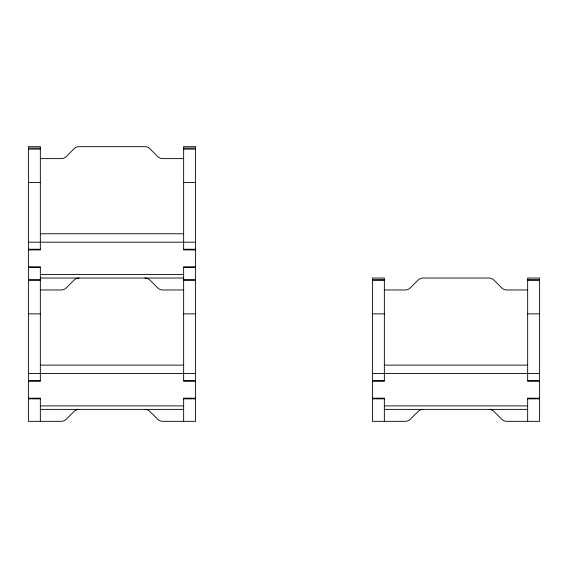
<?xml version="1.0" encoding="UTF-8"?>
<svg xmlns="http://www.w3.org/2000/svg" width="568" height="568" viewBox="0 0 568 568"><rect width="100%" height="100%" fill="white"/><g stroke="black" fill="none" stroke-linecap="round" stroke-linejoin="round"><path stroke-width="0.85" d="M28.4 148.099L40.342 148.099M183.641 148.099L195.584 148.099M28.4 149.107L40.342 149.107M183.641 149.107L195.584 149.107M40.342 158.614L61.237 158.614A7.207 7.207 0 0 0 66.335 156.498L74.053 148.78A7.207 7.207 0 0 1 79.151 146.672L144.833 146.672A7.207 7.207 0 0 1 149.931 148.78L157.648 156.498A7.207 7.207 0 0 0 162.746 158.614L183.641 158.614M28.4 182.491L40.342 182.491M183.641 182.491L195.584 182.491M40.342 233.76L183.641 233.76M28.4 242.202L195.584 242.202M28.4 249.245L40.342 249.245M183.641 249.245L195.584 249.245M28.4 249.92L40.342 249.92L40.342 146.672L28.4 146.672L28.4 421.328L61.237 421.328A7.207 7.207 0 0 0 66.335 419.22L74.053 411.502A7.207 7.207 0 0 1 79.151 409.386M195.584 249.92L183.641 249.92L183.641 146.672L195.584 146.672L195.584 421.328L162.746 421.328A7.207 7.207 0 0 1 157.648 419.22L149.931 411.502A7.207 7.207 0 0 0 144.833 409.386M28.4 266.811L40.342 266.811L40.342 381.284L28.4 381.284M195.584 266.811L183.641 266.811L183.641 381.284L195.584 381.284M28.4 267.485L40.342 267.485M183.641 267.485L195.584 267.485M40.342 274.529L183.641 274.529M40.342 278.029L183.641 278.029M28.4 279.456L40.342 279.456M183.641 279.456L195.584 279.456M372.416 279.456L384.358 279.456M527.658 279.456L539.6 279.456M28.4 280.471L40.342 280.471M183.641 280.471L195.584 280.471M372.416 280.471L384.358 280.471M527.658 280.471L539.6 280.471M40.342 289.971L61.237 289.971A7.207 7.207 0 0 0 66.335 287.862L74.053 280.138A7.207 7.207 0 0 1 79.151 278.029M183.641 289.971L162.746 289.971A7.207 7.207 0 0 1 157.648 287.862L149.931 280.138A7.207 7.207 0 0 0 144.833 278.029M384.358 289.971L405.254 289.971A7.207 7.207 0 0 0 410.352 287.862L418.069 280.138A7.207 7.207 0 0 1 423.167 278.029L488.849 278.029A7.207 7.207 0 0 1 493.947 280.138L501.665 287.862A7.207 7.207 0 0 0 506.762 289.971L527.658 289.971M28.4 313.856L40.342 313.856M183.641 313.856L195.584 313.856M372.416 313.856L384.358 313.856M527.658 313.856L539.6 313.856M40.342 365.118L183.641 365.118M384.358 365.118L527.658 365.118M28.4 373.566L195.584 373.566M372.416 373.566L539.6 373.566M28.4 380.61L40.342 380.61M183.641 380.61L195.584 380.61M372.416 380.61L384.358 380.61M527.658 380.61L539.6 380.61M372.416 381.284L384.358 381.284L384.358 278.029L372.416 278.029L372.416 421.328L405.254 421.328A7.207 7.207 0 0 0 410.352 419.22L418.069 411.502A7.207 7.207 0 0 1 423.167 409.386M539.6 381.284L527.658 381.284L527.658 278.029L539.6 278.029L539.6 421.328L506.762 421.328A7.207 7.207 0 0 1 501.665 419.22L493.947 411.502A7.207 7.207 0 0 0 488.849 409.386M28.4 398.175L40.342 398.175L40.342 421.328M195.584 398.175L183.641 398.175L183.641 421.328M372.416 398.175L384.358 398.175L384.358 421.328M539.6 398.175L527.658 398.175L527.658 421.328M28.4 398.85L40.342 398.85M183.641 398.85L195.584 398.85M372.416 398.85L384.358 398.85M527.658 398.85L539.6 398.85M40.342 405.893L183.641 405.893M384.358 405.893L527.658 405.893M40.342 409.386L183.641 409.386M384.358 409.386L527.658 409.386"/></g></svg>
